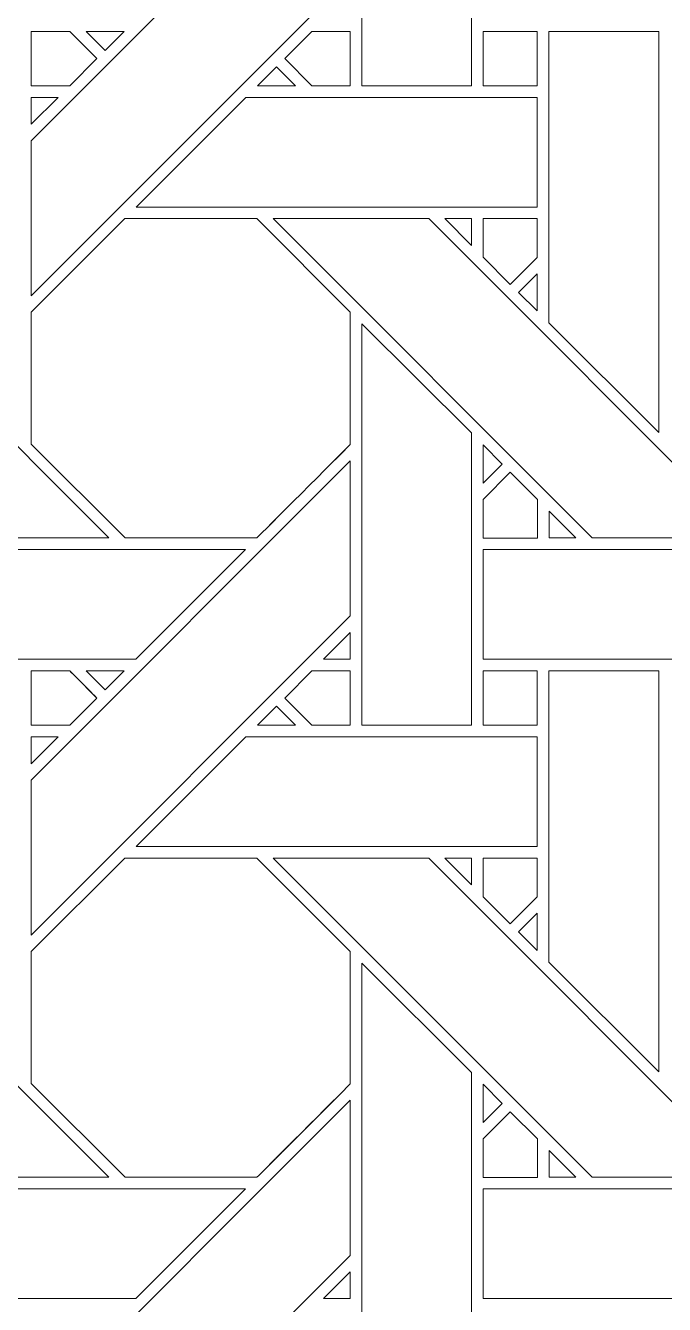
# Model space of a CAD drawing. Header units: inches. Extents: x 3.4 to 21.4, y 0.1 to 18.1.
# Drawn here: x 9.766 to 10.714, y 8.195 to 10.093 of the extents above; entities that cross this region are included whole.
import ezdxf

# ---------------------------------------------------------------- set-up
doc = ezdxf.new("R2010")
doc.units = ezdxf.units.IN
doc.header["$MEASUREMENT"] = 0
doc.layers.add('Design', color=7, linetype='Continuous', lineweight=0)

msp = doc.modelspace()

# ---------------------------------------------------------------- linework, layer by layer
at = {"layer": 'Design'}
for points, knots in [([(12.3829, 18.0948), (7.4123, 18.0948), (3.3829, 14.0653), (3.3829, 9.0948), (3.3829, 4.1242), (7.4123, 0.0948), (12.3829, 0.0948), (17.3534, 0.0948), (21.3829, 4.1242), (21.3829, 9.0948), (21.3829, 14.0653), (17.3534, 18.0948), (12.3829, 18.0948)], [0, 0, 0, 0, 1, 1, 1, 2, 2, 2, 3, 3, 3, 4, 4, 4, 4]), ([(12.3829, 17.2202), (7.8953, 17.2202), (4.2574, 13.5823), (4.2574, 9.0948), (4.2574, 4.6072), (7.8953, 0.9693), (12.3829, 0.9693), (16.8704, 0.9693), (20.5083, 4.6072), (20.5083, 9.0948), (20.5083, 13.5823), (16.8704, 17.2202), (12.3829, 17.2202)], [0, 0, 0, 0, 1, 1, 1, 2, 2, 2, 3, 3, 3, 4, 4, 4, 4]), ([(10.265, 10.0031), (10.265, 10.0031), (10.265, 10.599), (10.265, 10.599), (10.265, 10.599), (10.4278, 10.4368), (10.4278, 10.4368), (10.4278, 10.4368), (10.4278, 10.0031), (10.4278, 10.0031), (10.4278, 10.0031), (10.265, 10.0031), (10.265, 10.0031)], [0, 0, 0, 0, 1, 1, 1, 2, 2, 2, 3, 3, 3, 4, 4, 4, 4]), ([(10.2479, 10.1654), (10.2479, 10.1654), (9.7742, 9.6917), (9.7742, 9.6917), (9.7742, 9.6917), (9.7742, 9.9218), (9.7742, 9.9218), (9.7742, 9.9218), (10.2479, 10.3954), (10.2479, 10.3954), (10.2479, 10.3954), (10.2479, 10.1654), (10.2479, 10.1654)], [0, 0, 0, 0, 1, 1, 1, 2, 2, 2, 3, 3, 3, 4, 4, 4, 4]), ([(9.7742, 10.0032), (9.7742, 10.0032), (9.7742, 10.0839), (9.7742, 10.0839), (9.7742, 10.0839), (9.8313, 10.0839), (9.8313, 10.0839), (9.8364, 10.0788), (9.8672, 10.048), (9.8716, 10.0436), (9.8716, 10.0436), (9.8312, 10.0032), (9.8312, 10.0032), (9.8312, 10.0032), (9.7742, 10.0032), (9.7742, 10.0032)], [0, 0, 0, 0, 1, 1, 1, 2, 2, 2, 3, 3, 3, 4, 4, 4, 5, 5, 5, 5]), ([(9.8559, 10.0593), (9.8559, 10.0593), (9.8716, 10.0436), (9.8716, 10.0436), (9.8716, 10.0436), (9.8312, 10.0032), (9.8312, 10.0032), (9.8312, 10.0032), (9.7742, 10.0032), (9.7742, 10.0032), (9.7742, 10.0032), (9.7742, 10.0839), (9.7742, 10.0839), (9.7742, 10.0839), (9.8313, 10.0839), (9.8313, 10.0839), (9.8366, 10.0786), (9.8466, 10.0686), (9.8559, 10.0593)], [0, 0, 0, 0, 1, 1, 1, 2, 2, 2, 3, 3, 3, 4, 4, 4, 5, 5, 5, 6, 6, 6, 6]), ([(9.8838, 10.0557), (9.8838, 10.0557), (9.8556, 10.0839), (9.8556, 10.0839), (9.8556, 10.0839), (9.9121, 10.0839), (9.9121, 10.0839), (9.9121, 10.0839), (9.8838, 10.0557), (9.8838, 10.0557)], [0, 0, 0, 0, 1, 1, 1, 2, 2, 2, 3, 3, 3, 3]), ([(10.1907, 10.0031), (10.1907, 10.0031), (10.1504, 10.0435), (10.1504, 10.0435), (10.1504, 10.0435), (10.1908, 10.084), (10.1908, 10.084), (10.1908, 10.084), (10.2479, 10.084), (10.2479, 10.084), (10.2479, 10.084), (10.2479, 10.0031), (10.2479, 10.0031), (10.2479, 10.0031), (10.1907, 10.0031), (10.1907, 10.0031)], [0, 0, 0, 0, 1, 1, 1, 2, 2, 2, 3, 3, 3, 4, 4, 4, 5, 5, 5, 5]), ([(10.2479, 10.084), (10.2479, 10.084), (10.2479, 10.0031), (10.2479, 10.0031), (10.2479, 10.0031), (10.1907, 10.0031), (10.1907, 10.0031), (10.1907, 10.0031), (10.1504, 10.0435), (10.1504, 10.0435), (10.1504, 10.0435), (10.1908, 10.084), (10.1908, 10.084), (10.1908, 10.084), (10.2479, 10.084), (10.2479, 10.084)], [0, 0, 0, 0, 1, 1, 1, 2, 2, 2, 3, 3, 3, 4, 4, 4, 5, 5, 5, 5]), ([(10.4451, 10.0031), (10.4451, 10.0031), (10.4451, 10.0839), (10.4451, 10.0839), (10.4451, 10.0839), (10.5253, 10.0839), (10.5253, 10.0839), (10.5253, 10.0839), (10.5253, 10.0031), (10.5253, 10.0031), (10.5253, 10.0031), (10.4451, 10.0031), (10.4451, 10.0031)], [0, 0, 0, 0, 1, 1, 1, 2, 2, 2, 3, 3, 3, 4, 4, 4, 4]), ([(10.5253, 10.0839), (10.5253, 10.0839), (10.5253, 10.0031), (10.5253, 10.0031), (10.5253, 10.0031), (10.4451, 10.0031), (10.4451, 10.0031), (10.4451, 10.0031), (10.4451, 10.0839), (10.4451, 10.0839), (10.4451, 10.0839), (10.5253, 10.0839), (10.5253, 10.0839)], [0, 0, 0, 0, 1, 1, 1, 2, 2, 2, 3, 3, 3, 4, 4, 4, 4]), ([(10.7058, 10.0839), (10.7058, 10.0839), (10.7058, 9.4888), (10.7058, 9.4888), (10.7058, 9.4888), (10.5429, 9.6517), (10.5429, 9.6517), (10.5429, 9.6517), (10.5429, 10.0839), (10.5429, 10.0839), (10.5429, 10.0839), (10.7058, 10.0839), (10.7058, 10.0839)], [0, 0, 0, 0, 1, 1, 1, 2, 2, 2, 3, 3, 3, 4, 4, 4, 4]), ([(10.1666, 10.0031), (10.1666, 10.0031), (10.11, 10.0031), (10.11, 10.0031), (10.11, 10.0031), (10.1383, 10.0314), (10.1383, 10.0314), (10.1383, 10.0314), (10.1666, 10.0031), (10.1666, 10.0031)], [0, 0, 0, 0, 1, 1, 1, 2, 2, 2, 3, 3, 3, 3]), ([(9.7742, 9.9462), (9.7742, 9.9462), (9.7742, 9.986), (9.7742, 9.986), (9.7742, 9.986), (9.814, 9.986), (9.814, 9.986), (9.814, 9.986), (9.7742, 9.9462), (9.7742, 9.9462)], [0, 0, 0, 0, 1, 1, 1, 2, 2, 2, 3, 3, 3, 3]), ([(10.5253, 9.986), (10.5253, 9.986), (10.5253, 9.8232), (10.5253, 9.8232), (10.5253, 9.8232), (9.93, 9.8232), (9.93, 9.8232), (9.93, 9.8232), (10.0929, 9.986), (10.0929, 9.986), (10.0929, 9.986), (10.5253, 9.986), (10.5253, 9.986)], [0, 0, 0, 0, 1, 1, 1, 2, 2, 2, 3, 3, 3, 4, 4, 4, 4]), ([(9.4156, 9.8061), (9.4156, 9.8061), (9.8892, 9.3324), (9.8892, 9.3324), (9.8892, 9.3324), (9.6582, 9.3324), (9.6582, 9.3324), (9.6582, 9.3324), (9.1846, 9.8061), (9.1846, 9.8061), (9.1846, 9.8061), (9.4156, 9.8061), (9.4156, 9.8061)], [0, 0, 0, 0, 1, 1, 1, 2, 2, 2, 3, 3, 3, 4, 4, 4, 4]), ([(10.1091, 9.3324), (10.1091, 9.3324), (9.9134, 9.3324), (9.9134, 9.3324), (9.9134, 9.3324), (9.7742, 9.4717), (9.7742, 9.4717), (9.7742, 9.4717), (9.7742, 9.6673), (9.7742, 9.6673), (9.7742, 9.6673), (9.9129, 9.8061), (9.9129, 9.8061), (9.9129, 9.8061), (10.1091, 9.8061), (10.1091, 9.8061), (10.1091, 9.8061), (10.2478, 9.6673), (10.2478, 9.6673), (10.2478, 9.6673), (10.2478, 9.4711), (10.2478, 9.4711), (10.23, 9.4532), (10.1181, 9.3414), (10.1091, 9.3324)], [0, 0, 0, 0, 1, 1, 1, 2, 2, 2, 3, 3, 3, 4, 4, 4, 5, 5, 5, 6, 6, 6, 7, 7, 7, 8, 8, 8, 8]), ([(9.9129, 9.8061), (9.9129, 9.8061), (10.1091, 9.8061), (10.1091, 9.8061), (10.1091, 9.8061), (10.2478, 9.6673), (10.2478, 9.6673), (10.2478, 9.6673), (10.2478, 9.4711), (10.2478, 9.4711), (10.2301, 9.4533), (10.1182, 9.3415), (10.1091, 9.3324), (10.1091, 9.3324), (9.9134, 9.3324), (9.9134, 9.3324), (9.9134, 9.3324), (9.7742, 9.4717), (9.7742, 9.4717), (9.7742, 9.4717), (9.7742, 9.6673), (9.7742, 9.6673), (9.7742, 9.6673), (9.9129, 9.8061), (9.9129, 9.8061)], [0, 0, 0, 0, 1, 1, 1, 2, 2, 2, 3, 3, 3, 4, 4, 4, 5, 5, 5, 6, 6, 6, 7, 7, 7, 8, 8, 8, 8]), ([(10.1334, 9.8061), (10.1334, 9.8061), (10.3643, 9.8061), (10.3643, 9.8061), (10.3643, 9.8061), (10.838, 9.3324), (10.838, 9.3324), (10.838, 9.3324), (10.6069, 9.3324), (10.6069, 9.3324), (10.6069, 9.3324), (10.1334, 9.8061), (10.1334, 9.8061)], [0, 0, 0, 0, 1, 1, 1, 2, 2, 2, 3, 3, 3, 4, 4, 4, 4]), ([(10.4279, 9.8061), (10.4279, 9.8061), (10.4279, 9.7662), (10.4279, 9.7662), (10.4279, 9.7662), (10.3884, 9.8061), (10.3884, 9.8061), (10.3884, 9.8061), (10.4279, 9.8061), (10.4279, 9.8061)], [0, 0, 0, 0, 1, 1, 1, 2, 2, 2, 3, 3, 3, 3]), ([(10.5253, 9.8061), (10.5253, 9.8061), (10.5253, 9.7485), (10.5253, 9.7485), (10.5253, 9.7485), (10.4854, 9.7085), (10.4854, 9.7085), (10.4854, 9.7085), (10.445, 9.7489), (10.445, 9.7489), (10.445, 9.7489), (10.445, 9.8061), (10.445, 9.8061), (10.445, 9.8061), (10.5253, 9.8061), (10.5253, 9.8061)], [0, 0, 0, 0, 1, 1, 1, 2, 2, 2, 3, 3, 3, 4, 4, 4, 5, 5, 5, 5]), ([(10.4854, 9.7085), (10.4854, 9.7085), (10.445, 9.7489), (10.445, 9.7489), (10.445, 9.7489), (10.445, 9.8061), (10.445, 9.8061), (10.445, 9.8061), (10.5253, 9.8061), (10.5253, 9.8061), (10.5253, 9.8061), (10.5253, 9.7485), (10.5253, 9.7485), (10.5253, 9.7485), (10.4854, 9.7085), (10.4854, 9.7085)], [0, 0, 0, 0, 1, 1, 1, 2, 2, 2, 3, 3, 3, 4, 4, 4, 5, 5, 5, 5]), ([(10.5253, 9.7242), (10.5253, 9.7242), (10.5253, 9.6691), (10.5253, 9.6691), (10.5253, 9.6691), (10.4976, 9.6964), (10.4976, 9.6964), (10.4976, 9.6964), (10.5253, 9.7242), (10.5253, 9.7242)], [0, 0, 0, 0, 1, 1, 1, 2, 2, 2, 3, 3, 3, 3]), ([(10.4278, 9.4881), (10.4278, 9.4881), (10.4278, 9.0544), (10.4278, 9.0544), (10.4278, 9.0544), (10.265, 9.0544), (10.265, 9.0544), (10.265, 9.0544), (10.265, 9.6502), (10.265, 9.6502), (10.265, 9.6502), (10.4278, 9.4881), (10.4278, 9.4881)], [0, 0, 0, 0, 1, 1, 1, 2, 2, 2, 3, 3, 3, 4, 4, 4, 4]), ([(10.4733, 9.442), (10.4733, 9.442), (10.4451, 9.4138), (10.4451, 9.4138), (10.4451, 9.4138), (10.4451, 9.4706), (10.4451, 9.4706), (10.4451, 9.4706), (10.4733, 9.442), (10.4733, 9.442)], [0, 0, 0, 0, 1, 1, 1, 2, 2, 2, 3, 3, 3, 3]), ([(9.7742, 8.9731), (9.7742, 8.9731), (10.2479, 9.4467), (10.2479, 9.4467), (10.2479, 9.4467), (10.2479, 9.2166), (10.2479, 9.2166), (10.2479, 9.2166), (9.7742, 8.743), (9.7742, 8.743), (9.7742, 8.743), (9.7742, 8.9731), (9.7742, 8.9731)], [0, 0, 0, 0, 1, 1, 1, 2, 2, 2, 3, 3, 3, 4, 4, 4, 4]), ([(10.4451, 9.3322), (10.4451, 9.3322), (10.4451, 9.3895), (10.4451, 9.3895), (10.4451, 9.3895), (10.4854, 9.4298), (10.4854, 9.4298), (10.4854, 9.4298), (10.5257, 9.3895), (10.5257, 9.3895), (10.5257, 9.3895), (10.5257, 9.3322), (10.5257, 9.3322), (10.5257, 9.3322), (10.4451, 9.3322), (10.4451, 9.3322)], [0, 0, 0, 0, 1, 1, 1, 2, 2, 2, 3, 3, 3, 4, 4, 4, 5, 5, 5, 5]), ([(10.4451, 9.3895), (10.4451, 9.3895), (10.4854, 9.4298), (10.4854, 9.4298), (10.4854, 9.4298), (10.5257, 9.3895), (10.5257, 9.3895), (10.5257, 9.3895), (10.5257, 9.3322), (10.5257, 9.3322), (10.5257, 9.3322), (10.4451, 9.3322), (10.4451, 9.3322), (10.4451, 9.3322), (10.4451, 9.3895), (10.4451, 9.3895)], [0, 0, 0, 0, 1, 1, 1, 2, 2, 2, 3, 3, 3, 4, 4, 4, 5, 5, 5, 5]), ([(10.5827, 9.3324), (10.5827, 9.3324), (10.543, 9.3324), (10.543, 9.3324), (10.543, 9.3324), (10.543, 9.3722), (10.543, 9.3722), (10.543, 9.3722), (10.5827, 9.3324), (10.5827, 9.3324)], [0, 0, 0, 0, 1, 1, 1, 2, 2, 2, 3, 3, 3, 3]), ([(9.4964, 9.1525), (9.4964, 9.1525), (9.4964, 9.3152), (9.4964, 9.3152), (9.4964, 9.3152), (10.0921, 9.3152), (10.0921, 9.3152), (10.0921, 9.3152), (9.9293, 9.1525), (9.9293, 9.1525), (9.9293, 9.1525), (9.4964, 9.1525), (9.4964, 9.1525)], [0, 0, 0, 0, 1, 1, 1, 2, 2, 2, 3, 3, 3, 4, 4, 4, 4]), ([(10.4451, 9.1525), (10.4451, 9.1525), (10.4451, 9.3152), (10.4451, 9.3152), (10.4451, 9.3152), (11.0408, 9.3152), (11.0408, 9.3152), (11.0408, 9.3152), (10.8781, 9.1525), (10.8781, 9.1525), (10.8781, 9.1525), (10.4451, 9.1525), (10.4451, 9.1525)], [0, 0, 0, 0, 1, 1, 1, 2, 2, 2, 3, 3, 3, 4, 4, 4, 4]), ([(10.2081, 9.1525), (10.2081, 9.1525), (10.2479, 9.1923), (10.2479, 9.1923), (10.2479, 9.1923), (10.2479, 9.1525), (10.2479, 9.1525), (10.2479, 9.1525), (10.2081, 9.1525), (10.2081, 9.1525)], [0, 0, 0, 0, 1, 1, 1, 2, 2, 2, 3, 3, 3, 3]), ([(9.7742, 9.0544), (9.7742, 9.0544), (9.7742, 9.1352), (9.7742, 9.1352), (9.7742, 9.1352), (9.8313, 9.1352), (9.8313, 9.1352), (9.8364, 9.1301), (9.8672, 9.0993), (9.8716, 9.0948), (9.8716, 9.0948), (9.8312, 9.0544), (9.8312, 9.0544), (9.8312, 9.0544), (9.7742, 9.0544), (9.7742, 9.0544)], [0, 0, 0, 0, 1, 1, 1, 2, 2, 2, 3, 3, 3, 4, 4, 4, 5, 5, 5, 5]), ([(9.7742, 9.1352), (9.7742, 9.1352), (9.8313, 9.1352), (9.8313, 9.1352), (9.8368, 9.1297), (9.847, 9.1195), (9.8565, 9.11), (9.8565, 9.11), (9.8716, 9.0948), (9.8716, 9.0948), (9.8716, 9.0948), (9.8312, 9.0544), (9.8312, 9.0544), (9.8312, 9.0544), (9.7742, 9.0544), (9.7742, 9.0544), (9.7742, 9.0544), (9.7742, 9.1352), (9.7742, 9.1352)], [0, 0, 0, 0, 1, 1, 1, 2, 2, 2, 3, 3, 3, 4, 4, 4, 5, 5, 5, 6, 6, 6, 6]), ([(9.9121, 9.1352), (9.9121, 9.1352), (9.8838, 9.107), (9.8838, 9.107), (9.8838, 9.107), (9.8556, 9.1352), (9.8556, 9.1352), (9.8556, 9.1352), (9.9121, 9.1352), (9.9121, 9.1352)], [0, 0, 0, 0, 1, 1, 1, 2, 2, 2, 3, 3, 3, 3]), ([(10.1907, 9.0544), (10.1907, 9.0544), (10.1504, 9.0948), (10.1504, 9.0948), (10.1504, 9.0948), (10.1908, 9.1352), (10.1908, 9.1352), (10.1908, 9.1352), (10.2479, 9.1352), (10.2479, 9.1352), (10.2479, 9.1352), (10.2479, 9.0544), (10.2479, 9.0544), (10.2479, 9.0544), (10.1907, 9.0544), (10.1907, 9.0544)], [0, 0, 0, 0, 1, 1, 1, 2, 2, 2, 3, 3, 3, 4, 4, 4, 5, 5, 5, 5]), ([(10.1504, 9.0948), (10.1504, 9.0948), (10.1908, 9.1352), (10.1908, 9.1352), (10.1908, 9.1352), (10.2479, 9.1352), (10.2479, 9.1352), (10.2479, 9.1352), (10.2479, 9.0544), (10.2479, 9.0544), (10.2479, 9.0544), (10.1907, 9.0544), (10.1907, 9.0544), (10.1907, 9.0544), (10.1504, 9.0948), (10.1504, 9.0948)], [0, 0, 0, 0, 1, 1, 1, 2, 2, 2, 3, 3, 3, 4, 4, 4, 5, 5, 5, 5]), ([(10.4451, 9.0544), (10.4451, 9.0544), (10.4451, 9.1352), (10.4451, 9.1352), (10.4451, 9.1352), (10.5253, 9.1352), (10.5253, 9.1352), (10.5253, 9.1352), (10.5253, 9.0544), (10.5253, 9.0544), (10.5253, 9.0544), (10.4451, 9.0544), (10.4451, 9.0544)], [0, 0, 0, 0, 1, 1, 1, 2, 2, 2, 3, 3, 3, 4, 4, 4, 4]), ([(10.4451, 9.1352), (10.4451, 9.1352), (10.5253, 9.1352), (10.5253, 9.1352), (10.5253, 9.1352), (10.5253, 9.0544), (10.5253, 9.0544), (10.5253, 9.0544), (10.4451, 9.0544), (10.4451, 9.0544), (10.4451, 9.0544), (10.4451, 9.1352), (10.4451, 9.1352)], [0, 0, 0, 0, 1, 1, 1, 2, 2, 2, 3, 3, 3, 4, 4, 4, 4]), ([(10.7058, 9.1352), (10.7058, 9.1352), (10.7058, 8.5401), (10.7058, 8.5401), (10.7058, 8.5401), (10.5429, 8.703), (10.5429, 8.703), (10.5429, 8.703), (10.5429, 9.1352), (10.5429, 9.1352), (10.5429, 9.1352), (10.7058, 9.1352), (10.7058, 9.1352)], [0, 0, 0, 0, 1, 1, 1, 2, 2, 2, 3, 3, 3, 4, 4, 4, 4]), ([(10.1665, 9.0544), (10.1665, 9.0544), (10.1101, 9.0544), (10.1101, 9.0544), (10.1101, 9.0544), (10.1383, 9.0827), (10.1383, 9.0827), (10.1383, 9.0827), (10.1665, 9.0544), (10.1665, 9.0544)], [0, 0, 0, 0, 1, 1, 1, 2, 2, 2, 3, 3, 3, 3]), ([(9.814, 9.0373), (9.814, 9.0373), (9.7742, 8.9974), (9.7742, 8.9974), (9.7742, 8.9974), (9.7742, 9.0373), (9.7742, 9.0373), (9.7742, 9.0373), (9.814, 9.0373), (9.814, 9.0373)], [0, 0, 0, 0, 1, 1, 1, 2, 2, 2, 3, 3, 3, 3]), ([(10.0929, 9.0373), (10.0929, 9.0373), (10.5253, 9.0373), (10.5253, 9.0373), (10.5253, 9.0373), (10.5253, 8.8745), (10.5253, 8.8745), (10.5253, 8.8745), (9.9301, 8.8745), (9.9301, 8.8745), (9.9301, 8.8745), (10.0929, 9.0373), (10.0929, 9.0373)], [0, 0, 0, 0, 1, 1, 1, 2, 2, 2, 3, 3, 3, 4, 4, 4, 4]), ([(9.1846, 8.8573), (9.1846, 8.8573), (9.4156, 8.8573), (9.4156, 8.8573), (9.4156, 8.8573), (9.8892, 8.3837), (9.8892, 8.3837), (9.8892, 8.3837), (9.6582, 8.3837), (9.6582, 8.3837), (9.6582, 8.3837), (9.1846, 8.8573), (9.1846, 8.8573)], [0, 0, 0, 0, 1, 1, 1, 2, 2, 2, 3, 3, 3, 4, 4, 4, 4]), ([(10.1091, 8.3837), (10.1091, 8.3837), (9.9134, 8.3837), (9.9134, 8.3837), (9.9134, 8.3837), (9.7742, 8.5229), (9.7742, 8.5229), (9.7742, 8.5229), (9.7742, 8.7186), (9.7742, 8.7186), (9.7742, 8.7186), (9.9129, 8.8573), (9.9129, 8.8573), (9.9129, 8.8573), (10.1091, 8.8573), (10.1091, 8.8573), (10.1091, 8.8573), (10.2478, 8.7186), (10.2478, 8.7186), (10.2478, 8.7186), (10.2478, 8.5224), (10.2478, 8.5224), (10.23, 8.5044), (10.1181, 8.3927), (10.1091, 8.3837)], [0, 0, 0, 0, 1, 1, 1, 2, 2, 2, 3, 3, 3, 4, 4, 4, 5, 5, 5, 6, 6, 6, 7, 7, 7, 8, 8, 8, 8]), ([(9.7742, 8.5229), (9.7742, 8.5229), (9.7742, 8.7186), (9.7742, 8.7186), (9.7742, 8.7186), (9.9129, 8.8573), (9.9129, 8.8573), (9.9129, 8.8573), (10.1091, 8.8573), (10.1091, 8.8573), (10.1091, 8.8573), (10.2478, 8.7186), (10.2478, 8.7186), (10.2478, 8.7186), (10.2478, 8.5224), (10.2478, 8.5224), (10.2302, 8.5046), (10.1183, 8.3929), (10.1091, 8.3837), (10.1091, 8.3837), (9.9134, 8.3837), (9.9134, 8.3837), (9.9134, 8.3837), (9.7742, 8.5229), (9.7742, 8.5229)], [0, 0, 0, 0, 1, 1, 1, 2, 2, 2, 3, 3, 3, 4, 4, 4, 5, 5, 5, 6, 6, 6, 7, 7, 7, 8, 8, 8, 8]), ([(10.1334, 8.8573), (10.1334, 8.8573), (10.3643, 8.8573), (10.3643, 8.8573), (10.3643, 8.8573), (10.8379, 8.3837), (10.8379, 8.3837), (10.8379, 8.3837), (10.6069, 8.3837), (10.6069, 8.3837), (10.6069, 8.3837), (10.1334, 8.8573), (10.1334, 8.8573)], [0, 0, 0, 0, 1, 1, 1, 2, 2, 2, 3, 3, 3, 4, 4, 4, 4]), ([(10.4279, 8.8573), (10.4279, 8.8573), (10.4279, 8.8175), (10.4279, 8.8175), (10.4279, 8.8175), (10.3884, 8.8573), (10.3884, 8.8573), (10.3884, 8.8573), (10.4279, 8.8573), (10.4279, 8.8573)], [0, 0, 0, 0, 1, 1, 1, 2, 2, 2, 3, 3, 3, 3]), ([(10.5253, 8.8573), (10.5253, 8.8573), (10.5253, 8.7997), (10.5253, 8.7997), (10.5253, 8.7997), (10.4854, 8.7598), (10.4854, 8.7598), (10.4854, 8.7598), (10.445, 8.8001), (10.445, 8.8001), (10.445, 8.8001), (10.445, 8.8573), (10.445, 8.8573), (10.445, 8.8573), (10.5253, 8.8573), (10.5253, 8.8573)], [0, 0, 0, 0, 1, 1, 1, 2, 2, 2, 3, 3, 3, 4, 4, 4, 5, 5, 5, 5]), ([(10.4854, 8.7598), (10.4854, 8.7598), (10.445, 8.8001), (10.445, 8.8001), (10.445, 8.8001), (10.445, 8.8573), (10.445, 8.8573), (10.445, 8.8573), (10.5253, 8.8573), (10.5253, 8.8573), (10.5253, 8.8573), (10.5253, 8.7997), (10.5253, 8.7997), (10.5253, 8.7997), (10.4854, 8.7598), (10.4854, 8.7598)], [0, 0, 0, 0, 1, 1, 1, 2, 2, 2, 3, 3, 3, 4, 4, 4, 5, 5, 5, 5]), ([(10.5253, 8.7755), (10.5253, 8.7755), (10.5253, 8.7203), (10.5253, 8.7203), (10.5253, 8.7203), (10.4976, 8.7477), (10.4976, 8.7477), (10.4976, 8.7477), (10.5253, 8.7755), (10.5253, 8.7755)], [0, 0, 0, 0, 1, 1, 1, 2, 2, 2, 3, 3, 3, 3]), ([(10.4278, 8.5394), (10.4278, 8.5394), (10.4278, 8.1057), (10.4278, 8.1057), (10.4278, 8.1057), (10.265, 8.1057), (10.265, 8.1057), (10.265, 8.1057), (10.265, 8.7015), (10.265, 8.7015), (10.265, 8.7015), (10.4278, 8.5394), (10.4278, 8.5394)], [0, 0, 0, 0, 1, 1, 1, 2, 2, 2, 3, 3, 3, 4, 4, 4, 4]), ([(10.4733, 8.4933), (10.4733, 8.4933), (10.4451, 8.4651), (10.4451, 8.4651), (10.4451, 8.4651), (10.4451, 8.5219), (10.4451, 8.5219), (10.4451, 8.5219), (10.4733, 8.4933), (10.4733, 8.4933)], [0, 0, 0, 0, 1, 1, 1, 2, 2, 2, 3, 3, 3, 3]), ([(9.7742, 8.0244), (9.7742, 8.0244), (10.2479, 8.498), (10.2479, 8.498), (10.2479, 8.498), (10.2479, 8.2679), (10.2479, 8.2679), (10.2479, 8.2679), (9.7742, 7.7943), (9.7742, 7.7943), (9.7742, 7.7943), (9.7742, 8.0244), (9.7742, 8.0244)], [0, 0, 0, 0, 1, 1, 1, 2, 2, 2, 3, 3, 3, 4, 4, 4, 4]), ([(10.4451, 8.3834), (10.4451, 8.3834), (10.4451, 8.4407), (10.4451, 8.4407), (10.4451, 8.4407), (10.4854, 8.4811), (10.4854, 8.4811), (10.4854, 8.4811), (10.5257, 8.4407), (10.5257, 8.4407), (10.5257, 8.4407), (10.5257, 8.3834), (10.5257, 8.3834), (10.5257, 8.3834), (10.4451, 8.3834), (10.4451, 8.3834)], [0, 0, 0, 0, 1, 1, 1, 2, 2, 2, 3, 3, 3, 4, 4, 4, 5, 5, 5, 5]), ([(10.4451, 8.4407), (10.4451, 8.4407), (10.4854, 8.4811), (10.4854, 8.4811), (10.4854, 8.4811), (10.5257, 8.4407), (10.5257, 8.4407), (10.5257, 8.4407), (10.5257, 8.3834), (10.5257, 8.3834), (10.5257, 8.3834), (10.4451, 8.3834), (10.4451, 8.3834), (10.4451, 8.3834), (10.4451, 8.4407), (10.4451, 8.4407)], [0, 0, 0, 0, 1, 1, 1, 2, 2, 2, 3, 3, 3, 4, 4, 4, 5, 5, 5, 5]), ([(10.5827, 8.3837), (10.5827, 8.3837), (10.543, 8.3837), (10.543, 8.3837), (10.543, 8.3837), (10.543, 8.4235), (10.543, 8.4235), (10.543, 8.4235), (10.5827, 8.3837), (10.5827, 8.3837)], [0, 0, 0, 0, 1, 1, 1, 2, 2, 2, 3, 3, 3, 3]), ([(9.4964, 8.2037), (9.4964, 8.2037), (9.4964, 8.3664), (9.4964, 8.3664), (9.4964, 8.3664), (10.0921, 8.3664), (10.0921, 8.3664), (10.0921, 8.3664), (9.9293, 8.2037), (9.9293, 8.2037), (9.9293, 8.2037), (9.4964, 8.2037), (9.4964, 8.2037)], [0, 0, 0, 0, 1, 1, 1, 2, 2, 2, 3, 3, 3, 4, 4, 4, 4]), ([(10.4451, 8.2037), (10.4451, 8.2037), (10.4451, 8.3664), (10.4451, 8.3664), (10.4451, 8.3664), (11.0408, 8.3664), (11.0408, 8.3664), (11.0408, 8.3664), (10.8781, 8.2037), (10.8781, 8.2037), (10.8781, 8.2037), (10.4451, 8.2037), (10.4451, 8.2037)], [0, 0, 0, 0, 1, 1, 1, 2, 2, 2, 3, 3, 3, 4, 4, 4, 4]), ([(10.2081, 8.2038), (10.2081, 8.2038), (10.2479, 8.2435), (10.2479, 8.2435), (10.2479, 8.2435), (10.2479, 8.2038), (10.2479, 8.2038), (10.2479, 8.2038), (10.2081, 8.2038), (10.2081, 8.2038)], [0, 0, 0, 0, 1, 1, 1, 2, 2, 2, 3, 3, 3, 3])]:
    msp.add_open_spline(points, degree=3, knots=knots, dxfattribs=at)

doc.saveas('drawing.dxf')
